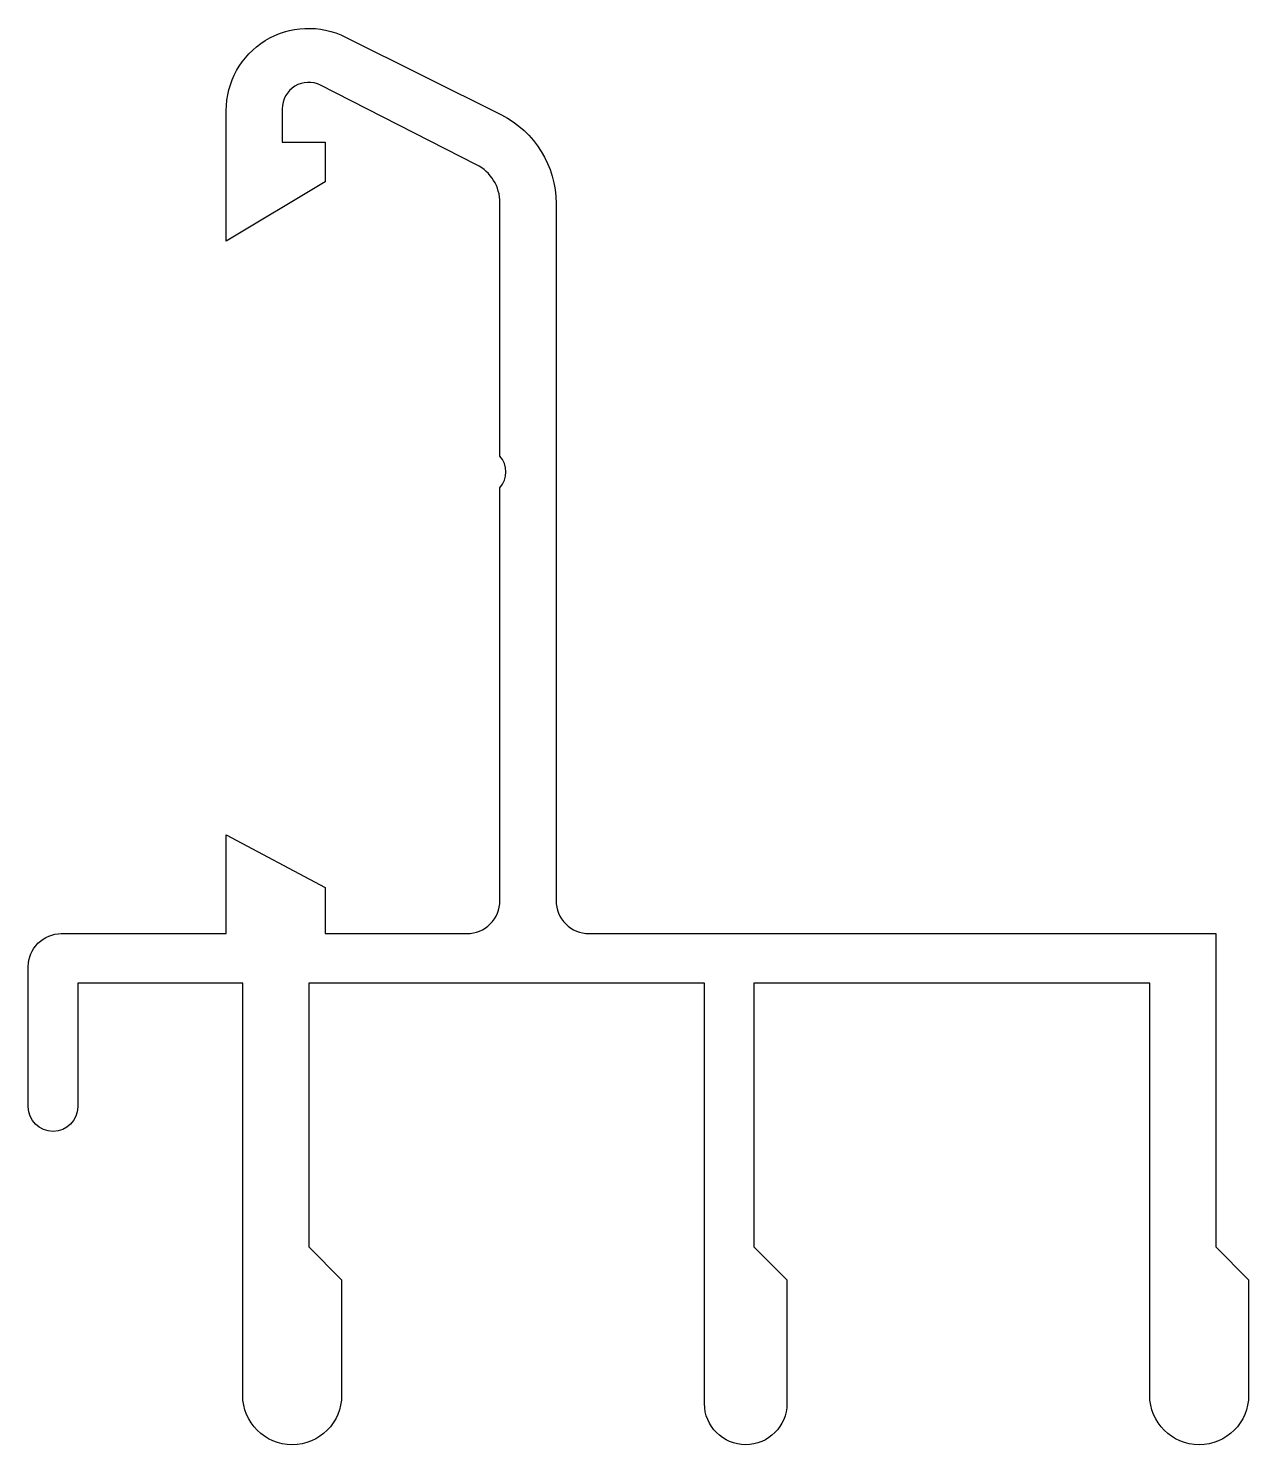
# Model space of a CAD drawing. Extents: x 236.3 to 273.3, y 221.1 to 264.1.
import ezdxf

# ---------------------------------------------------------------- set-up
doc = ezdxf.new("R2010")
doc.units = 0
doc.layers.get('0').update_dxf_attribs({"linetype": 'CONTINUOUS'})

msp = doc.modelspace()

# ---------------------------------------------------------------- linework, layer by layer
msp.add_lwpolyline([(249.92, 259.927), (245.193, 262.336, 0.560027), (244.03, 261.623), (244.03, 260.607), (245.33, 260.607), (245.33, 259.407), (242.33, 257.607), (242.33, 261.562, -0.557537), (245.948, 263.798), (250.672, 261.436, -0.284079), (252.33, 258.753), (252.33, 237.607, 0.414214), (253.33, 236.607), (272.33, 236.607), (272.33, 227.107), (273.33, 226.107), (273.33, 222.607, -1), (270.33, 222.607), (270.33, 235.107), (258.33, 235.107), (258.33, 227.107), (259.33, 226.107), (259.33, 222.357, -1), (256.83, 222.357), (256.83, 235.107), (244.83, 235.107), (244.83, 227.107), (245.83, 226.107), (245.83, 222.607, -1), (242.83, 222.607), (242.83, 235.107), (237.83, 235.107), (237.83, 231.357, -1), (236.33, 231.357), (236.33, 235.607, -0.414214), (237.33, 236.607), (242.33, 236.607), (242.33, 239.607), (245.33, 238.007), (245.33, 236.607), (249.63, 236.607, 0.414214), (250.63, 237.607), (250.63, 246.839), (250.63, 250.124, 0.365584), (250.63, 251.091), (250.63, 251.107), (250.63, 253.747), (250.63, 258.769, 0.282029)], format="xyb", close=True)

doc.saveas('drawing.dxf')
